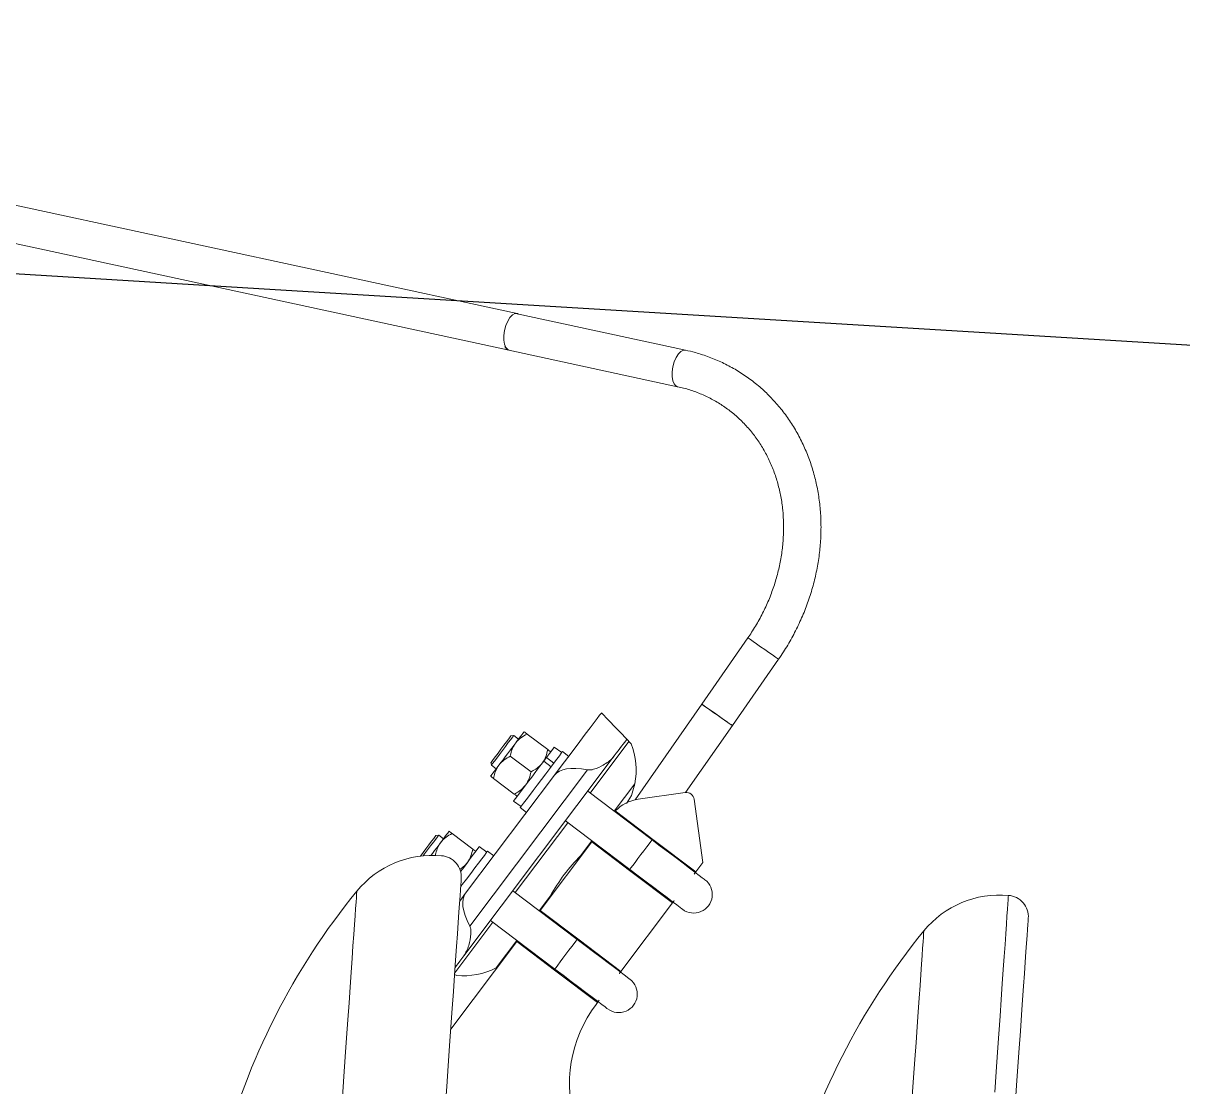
# Model space of a CAD drawing. Header units: millimetres. Extents: x 1587714 to 3094800, y -694377 to -413614.
# Drawn here: x 2257280.4 to 2257578.2, y -549691.7 to -549418.6 of the extents above; entities that cross this region are included whole.
import ezdxf

# ---------------------------------------------------------------- set-up
doc = ezdxf.new("R2010")
doc.units = ezdxf.units.MM

# ---------------------------------------------------------------- blocks, each defined once
blk = doc.blocks.new('poste RT1 vista lateral')
at = {"color": 7, "linetype": 'Continuous', "lineweight": 15}
for p, q in [((1019.5044, 9252.4362), (840.7318, 9290.9884)), ((838.708, 9281.6041), (1017.0414, 9243.1464)), ((1062.7386, 9243.0339), (1019.5436, 9252.3484)), ((1017.4137, 9242.9872), (1060.7149, 9233.6488)), ((1078.7959, 9169.1699), (1066.9302, 9152.1478)), ((1074.8056, 9146.6584), (1086.6713, 9163.6806)), ((1041.2211, 9149.9143), (1041.1978, 9149.9314)), ((1066.9302, 9152.1478), (1049.8111, 9127.5888)), ((1018.6405, 9144.0911), (1017.9403, 9143.9929)), ((1019.8804, 9143.1565), (1018.6405, 9144.0911)), ((1027.3866, 9140.4767), (1022.0718, 9144.4821)), ((1062.8078, 9129.4456), (1074.8056, 9146.6584)), ((1030.9789, 9139.6937), (1029.0721, 9141.1309)), ((1048.2566, 9142.5872), (1048.8349, 9141.9845)), ((1044.4858, 9138.8421), (1005.8228, 9087.5344)), ((1023.0912, 9134.7766), (1017.7765, 9138.782)), ((1026.4771, 9137.6872), (1027.0423, 9138.4368)), ((1027.0423, 9138.4368), (1028.949, 9137.0006)), ((1032.7724, 9138.7506), (1031.1751, 9139.9541)), ((1037.5826, 9135.2697), (1007.3542, 9095.1543)), ((1012.8127, 9137.1884), (1012.9112, 9136.4875)), ((1012.9112, 9136.4875), (1014.1511, 9135.5538)), ((1026.3566, 9137.527), (1028.2634, 9136.0908)), ((1029.1614, 9133.9593), (1006.2924, 9103.6105)), ((1018.7958, 9129.0765), (1013.4811, 9133.0819)), ((1054.1798, 9117.3101), (1037.6479, 9129.7679)), ((1049.7409, 9131.6838), (1048.8771, 9128.7389)), ((1050.5999, 9127.7318), (1062.7234, 9129.436)), ((1018.6317, 9127.276), (1020.5385, 9125.8397)), ((1048.8771, 9128.7389), (1047.618, 9126.678)), ((1064.9823, 9127.7337), (1067.2626, 9111.5089)), ((1020.3425, 9125.5794), (1021.9397, 9124.3758)), ((1044.7448, 9124.7201), (1044.5812, 9124.5427)), ((1054.746, 9117.1842), (1044.7448, 9124.7201)), ((1031.9187, 9122.1643), (1048.4505, 9109.7074)), ((999.3824, 9118.5346), (998.6821, 9118.4363)), ((1000.6224, 9117.6), (999.3824, 9118.5346)), ((1008.1285, 9114.9211), (1002.8138, 9118.9256)), ((1065.4571, 9109.1123), (1054.746, 9117.1842)), ((1011.7209, 9114.1381), (1009.814, 9115.5744)), ((1013.5143, 9113.194), (1011.917, 9114.3985)), ((1025.4345, 9099.2036), (1038.6745, 9116.7731)), ((1048.7279, 9109.1972), (1038.6745, 9116.7731)), ((1036.5188, 9113.9131), (1035.8448, 9113.2426)), ((1067.2626, 9111.5089), (1065.4571, 9109.1123)), ((1048.7279, 9109.1972), (1059.439, 9101.1262)), ((1034.9216, 9091.7535), (1018.3899, 9104.2113)), ((1028.0486, 9102.8972), (1027.5886, 9102.0618)), ((1059.439, 9101.1262), (1046.1991, 9083.5557)), ((1012.6606, 9096.6087), (1029.1923, 9084.1508)), ((1035.488, 9091.6276), (1025.4345, 9099.2036)), ((1002.4799, 9068.7415), (1019.4164, 9091.2166)), ((1029.4698, 9083.6415), (1019.4164, 9091.2166)), ((1046.1991, 9083.5557), (1035.488, 9091.6276)), ((1014.476, 9084.661), (1014.1523, 9084.456)), ((1004.0002, 9082.4876), (1003.461, 9082.7718)), ((1029.4698, 9083.6415), (1040.1809, 9075.5696)), ((1040.1809, 9075.5696), (1039.8054, 9075.0718))]:
    blk.add_line(p, q, dxfattribs=at)
at = {"color": 8, "linetype": 'Continuous', "lineweight": 15}
for p, q in [((1048.2566, 9142.5872), (1038.2529, 9129.312)), ((1049.7409, 9131.6838), (1044.4403, 9124.6495)), ((1032.5236, 9121.7084), (1018.9948, 9103.7555)), ((1038.7109, 9117.0459), (1035.8448, 9113.2426)), ((1028.0486, 9102.8972), (1025.1821, 9099.093)), ((1013.2656, 9096.1528), (1003.4894, 9083.1787)), ((1019.4529, 9091.4903), (1014.1523, 9084.456))]:
    blk.add_line(p, q, dxfattribs=at)
at = {"color": 7, "linetype": 'Continuous', "lineweight": 15, "flags": 128}
for points in [[(1019.8766, 9252.2769), (1019.5967, 9252.4114), (1018.9808, 9252.419), (1018.3288, 9252.0805), (1017.6889, 9251.4196), (1017.1084, 9250.4859), (1016.6307, 9249.3491), (1016.2912, 9248.0931), (1016.1148, 9246.8114), (1016.1148, 9245.5993), (1016.2912, 9244.5455), (1016.6307, 9243.7291), (1017.1084, 9243.2103), (1017.4806, 9243.052)], [(1041.1978, 9149.9314), (1041.0752, 9149.7693), (1040.7102, 9149.2849), (1040.1101, 9148.4885), (1039.2871, 9147.3956), (1038.2579, 9146.03), (1037.0436, 9144.4192), (1035.6688, 9142.5948), (1034.1615, 9140.594), (1032.5525, 9138.4587), (1030.8744, 9136.2319), (1029.1614, 9133.9593)], [(1066.9302, 9152.1478), (1066.9319, 9152.1468), (1067.1099, 9152.0219), (1067.5666, 9151.7043), (1068.2682, 9151.2151), (1069.1626, 9150.5914), (1070.1834, 9149.8799), (1071.2549, 9149.1332), (1072.2979, 9148.4065), (1073.2347, 9147.7533), (1073.996, 9147.2221), (1074.5253, 9146.853), (1074.7833, 9146.6737), (1074.8056, 9146.6584)], [(1066.9302, 9152.1478), (1067.0762, 9152.0457), (1067.5034, 9151.7482), (1068.1802, 9151.2761), (1069.0563, 9150.6658), (1070.0667, 9149.961), (1071.1366, 9149.2152), (1072.1866, 9148.4838), (1073.1387, 9147.82), (1073.9225, 9147.2736), (1074.4797, 9146.8854), (1074.769, 9146.6832), (1074.8056, 9146.6584)], [(1047.7252, 9143.1403), (1046.0157, 9144.9208), (1044.5602, 9146.4372), (1043.3631, 9147.6836), (1042.4281, 9148.6573), (1041.7583, 9149.3545), (1041.3555, 9149.7741), (1041.2211, 9149.9143)], [(1015.3764, 9140.5902), (1016.1322, 9141.5935), (1016.8207, 9142.5071), (1017.3809, 9143.25), (1017.763, 9143.7574), (1017.933, 9143.9834), (1017.9403, 9143.9929)], [(1018.6405, 9144.0911), (1018.5805, 9144.011), (1018.3192, 9143.6648), (1017.8693, 9143.0678), (1017.2642, 9142.2649), (1016.5486, 9141.315), (1015.7758, 9140.2898)], [(1019.1635, 9142.2048), (1019.6307, 9142.8247), (1020.053, 9143.3854), (1020.4235, 9143.8775), (1020.7357, 9144.2914), (1020.9842, 9144.6214), (1021.1648, 9144.8608), (1021.2744, 9145.0067), (1021.3111, 9145.0553)], [(1014.8681, 9136.5047), (1015.372, 9137.1732), (1015.904, 9137.8799), (1016.4552, 9138.6113), (1017.0158, 9139.3552), (1017.5764, 9140.0991), (1018.1275, 9140.8305), (1018.6596, 9141.5362), (1019.1635, 9142.2048)], [(1027.0423, 9138.4368), (1027.8138, 9139.4611), (1028.4208, 9140.2669), (1028.8379, 9140.82), (1029.0478, 9141.0985), (1029.0721, 9141.1309)], [(1047.7252, 9143.1403), (1047.4404, 9142.7627), (1047.1189, 9142.3364), (1046.7616, 9141.8615), (1046.3698, 9141.3417), (1045.9448, 9140.7781), (1045.4881, 9140.1715), (1045.0012, 9139.5259), (1044.4858, 9138.8421)], [(1012.8127, 9137.1884), (1012.8199, 9137.198), (1012.99, 9137.423), (1013.372, 9137.9304), (1013.9323, 9138.6733), (1014.6208, 9139.5879), (1015.3764, 9140.5902)], [(1015.7758, 9140.2898), (1015.0029, 9139.2636), (1014.2873, 9138.3138), (1013.6822, 9137.5108), (1013.2323, 9136.9138), (1012.971, 9136.5676), (1012.9112, 9136.4875)], [(1020.3425, 9125.5794), (1020.4102, 9125.669), (1020.6916, 9126.0429), (1021.1805, 9126.6914), (1021.8568, 9127.5888), (1022.6928, 9128.6979), (1023.6544, 9129.9739), (1024.7021, 9131.3644), (1025.7931, 9132.812), (1026.8826, 9134.2578), (1027.9262, 9135.6435), (1028.8811, 9136.91), (1029.708, 9138.0077), (1030.3733, 9138.8908), (1030.8498, 9139.523), (1031.1177, 9139.8788), (1031.1751, 9139.9541)], [(1012.7203, 9133.6551), (1012.7572, 9133.7037), (1012.8667, 9133.8487), (1013.0473, 9134.089), (1013.2959, 9134.419), (1013.608, 9134.8329), (1013.9785, 9135.324), (1014.4009, 9135.8848), (1014.8681, 9136.5047)], [(1018.6317, 9127.276), (1018.6339, 9127.2788), (1018.7733, 9127.4638), (1019.1237, 9127.9292), (1019.6705, 9128.655), (1020.391, 9129.6105), (1021.2555, 9130.7578), (1022.2277, 9132.0481), (1023.2675, 9133.4281), (1024.3316, 9134.8405), (1025.3757, 9136.2262), (1026.3566, 9137.527)], [(1026.4771, 9137.6872), (1026.4668, 9137.6739), (1026.3566, 9137.527)], [(996.1184, 9115.0336), (996.8741, 9116.0369), (997.5626, 9116.9505), (998.1228, 9117.6934), (998.5049, 9118.2008), (998.675, 9118.4268), (998.6821, 9118.4363)], [(999.3824, 9118.5346), (999.3224, 9118.4554), (999.0612, 9118.1083), (998.6113, 9117.5113), (998.0061, 9116.7083), (997.2906, 9115.7584), (996.5178, 9114.7332)], [(999.9053, 9116.6492), (1000.3725, 9117.2691), (1000.795, 9117.8289), (1001.1655, 9118.321), (1001.4776, 9118.7348), (1001.7261, 9119.0648), (1001.9067, 9119.3042), (1002.0163, 9119.4501), (1002.0531, 9119.4987)], [(1067.7565, 9107.079), (1067.5894, 9107.2049), (1067.092, 9107.5797), (1066.2768, 9108.1948), (1065.1636, 9109.0331), (1063.7799, 9110.0755), (1062.16, 9111.2962), (1060.3435, 9112.6657), (1058.3752, 9114.1486), (1056.3036, 9115.7098), (1054.1798, 9117.3101)], [(994.7008, 9113.153), (995.3627, 9114.0313), (996.1184, 9115.0336)], [(996.5178, 9114.7332), (995.7448, 9113.7071), (995.3832, 9113.2275)], [(997.4104, 9113.3379), (997.7577, 9113.7986), (998.3183, 9114.5425), (998.8694, 9115.274), (999.4014, 9115.9797), (999.9053, 9116.6492)], [(1005.0014, 9109.1885), (1005.5469, 9109.9124), (1006.5679, 9111.2666), (1007.5068, 9112.5131), (1008.3247, 9113.5984), (1008.9876, 9114.4776), (1009.4679, 9115.1157), (1009.7457, 9115.4838), (1009.814, 9115.5744)], [(1005.0337, 9105.2633), (1005.444, 9105.8078), (1006.535, 9107.2564), (1007.6246, 9108.7022), (1008.6682, 9110.0869), (1009.6229, 9111.3534), (1010.45, 9112.4511), (1011.1153, 9113.3342), (1011.5917, 9113.9665), (1011.8596, 9114.3222), (1011.917, 9114.3985)], [(1038.6745, 9116.7731), (1038.7854, 9116.921), (1038.8189, 9116.9648)], [(1000.0761, 9113.2328), (1000.0761, 9113.2329)], [(1048.4505, 9109.7074), (1050.5743, 9108.1071), (1052.6459, 9106.5459), (1054.6142, 9105.062), (1056.4307, 9103.6935), (1058.0507, 9102.4728), (1059.4343, 9101.4304), (1060.5475, 9100.5912), (1061.3627, 9099.977), (1061.8601, 9099.6022), (1062.0272, 9099.4763)], [(1006.2924, 9103.6105), (1004.7776, 9101.6007)], [(1025.2901, 9099.0119), (1025.3126, 9099.0415), (1025.4345, 9099.2036)], [(1019.4164, 9091.2166), (1019.5383, 9091.3787), (1019.5608, 9091.4083)], [(1048.4985, 9081.5225), (1048.3312, 9081.6493), (1047.8339, 9082.0241), (1047.0186, 9082.6383), (1045.9055, 9083.4766), (1044.5219, 9084.5199), (1042.9019, 9085.7406), (1041.0853, 9087.1091), (1039.1171, 9088.5921), (1037.0456, 9090.1532), (1034.9216, 9091.7535)], [(1005.8228, 9087.5344), (1005.3073, 9086.8507), (1004.8204, 9086.2041), (1004.3638, 9085.5985), (1003.9388, 9085.0339), (1003.5865, 9084.5666)], [(1029.1923, 9084.1508), (1031.3163, 9082.5505), (1033.3879, 9080.9894), (1035.3561, 9079.5064), (1037.1727, 9078.1369), (1038.7926, 9076.9162), (1040.1763, 9075.8739), (1041.2894, 9075.0346), (1042.1047, 9074.4205), (1042.602, 9074.0457), (1042.7692, 9073.9198)]]:
    blk.add_lwpolyline(points, dxfattribs=at)
at = {"color": 8, "linetype": 'Continuous', "lineweight": 15, "flags": 128}
for points in [[(1060.7117, 9233.6497), (1060.3188, 9233.8243), (1059.8466, 9234.3574), (1059.5139, 9235.1861), (1059.3453, 9236.2485), (1059.3533, 9237.4663), (1059.5374, 9238.749), (1059.8838, 9240.0012), (1060.367, 9241.1304), (1060.951, 9242.0526), (1061.5924, 9242.7001), (1062.2439, 9243.0244), (1062.7379, 9243.0339)], [(1078.7959, 9169.1699), (1078.7977, 9169.169), (1078.9757, 9169.045), (1079.4323, 9168.7265), (1080.1339, 9168.2372), (1081.0283, 9167.6145), (1082.0491, 9166.9021), (1083.1207, 9166.1553), (1084.1636, 9165.4286), (1085.1004, 9164.7754), (1085.8618, 9164.2451), (1086.3911, 9163.8761), (1086.649, 9163.6958), (1086.6713, 9163.6806)], [(1051.3151, 9113.5087), (1052.088, 9114.5339), (1052.8035, 9115.4838), (1053.4087, 9116.2868), (1053.8585, 9116.8838), (1054.1198, 9117.2309), (1054.1798, 9117.3101)], [(1054.6015, 9116.9925), (1054.6242, 9117.022), (1054.746, 9117.1842)], [(1048.4505, 9109.7074), (1048.5104, 9109.7865), (1048.7716, 9110.1337), (1049.2215, 9110.7307), (1049.8267, 9111.5337), (1050.5422, 9112.4826), (1051.3151, 9113.5087)], [(1048.7279, 9109.1972), (1048.8498, 9109.3593), (1048.8723, 9109.3888)], [(974.6556, 9051.2888), (975.0249, 9056.5703), (975.3796, 9061.6419), (975.7185, 9066.4895), (976.0407, 9071.0957), (976.3451, 9075.4492), (976.6308, 9079.5348), (976.8969, 9083.3409), (977.1428, 9086.8571), (977.3675, 9090.07), (977.5704, 9092.972), (977.751, 9095.5546), (977.9086, 9097.8081), (978.0427, 9099.726), (978.1531, 9101.3043), (978.2392, 9102.5364), (978.3009, 9103.4195), (978.3381, 9103.9498), (978.3504, 9104.1272), (978.3504, 9104.1272)], [(1121.024, 9051.4576), (1121.3629, 9056.3042), (1121.685, 9060.9114), (1121.9894, 9065.2649), (1122.2751, 9069.3505), (1122.5413, 9073.1566), (1122.7871, 9076.6718), (1123.0118, 9079.8857), (1123.2148, 9082.7878), (1123.3953, 9085.3693), (1123.5529, 9087.6229), (1123.687, 9089.5417), (1123.7974, 9091.12), (1123.8836, 9092.3522), (1123.9453, 9093.2343), (1123.9824, 9093.7655), (1123.9948, 9093.9429), (1123.9948, 9093.9429)], [(1032.057, 9087.9521), (1032.8299, 9088.9783), (1033.5455, 9089.9272), (1034.1506, 9090.7302), (1034.6005, 9091.3272), (1034.8618, 9091.6743), (1034.9216, 9091.7535)], [(1035.3435, 9091.4359), (1035.366, 9091.4655), (1035.488, 9091.6276)], [(1029.1923, 9084.1508), (1029.2523, 9084.23), (1029.5136, 9084.5771), (1029.9635, 9085.1741), (1030.5686, 9085.9771), (1031.2841, 9086.9269), (1032.057, 9087.9521)], [(1029.4698, 9083.6415), (1029.5917, 9083.8027), (1029.6142, 9083.8332)]]:
    blk.add_lwpolyline(points, dxfattribs=at)
at = {"color": 5, "linetype": 'Continuous', "lineweight": 15, "flags": 128}
for points in [[(1001.0573, 9048.3983), (1001.4458, 9053.9525), (1001.8202, 9059.3064), (1002.1794, 9064.4438), (1002.5225, 9069.3505), (1002.8485, 9074.012), (1003.1563, 9078.4142), (1003.445, 9082.5436), (1003.714, 9086.3898), (1003.9622, 9089.9403), (1004.1891, 9093.1838), (1004.3939, 9096.1134), (1004.576, 9098.7179), (1004.735, 9100.9915), (1004.8703, 9102.9255), (1004.9815, 9104.5172), (1005.0684, 9105.7589), (1005.1307, 9106.6487), (1005.168, 9107.1837), (1005.1805, 9107.362)], [(1142.1861, 9052.5029), (1142.5532, 9057.7538), (1142.9043, 9062.7759), (1143.2386, 9067.5547), (1143.5549, 9072.0789), (1143.8525, 9076.3352), (1144.1305, 9080.3111), (1144.3882, 9083.9961), (1144.6248, 9087.3787), (1144.8397, 9090.4515), (1145.0322, 9093.2047), (1145.2018, 9095.6299), (1145.3481, 9097.7223), (1145.4706, 9099.4751), (1145.569, 9100.8828), (1145.6431, 9101.9413), (1145.6926, 9102.6499), (1145.7174, 9103.0037), (1145.7205, 9103.0486)], [(1147.4645, 9049.1221), (1147.8238, 9054.2595), (1148.1668, 9059.1662), (1148.4928, 9063.8278), (1148.8006, 9068.2299), (1149.0894, 9072.3593), (1149.3583, 9076.2055), (1149.6066, 9079.7551), (1149.8334, 9082.9995), (1150.0382, 9085.9282), (1150.2204, 9088.5336), (1150.3794, 9090.8062), (1150.5147, 9092.7413), (1150.6259, 9094.332), (1150.7127, 9095.5746), (1150.775, 9096.4644), (1150.8124, 9096.9994), (1150.8249, 9097.1777)]]:
    blk.add_lwpolyline(points, dxfattribs=at)
at = {"color": 7, "linetype": 'Continuous', "lineweight": 15}
for centre, radius, start, end in [((1017.9237, 9244.5246), 1.6198, 198.754136, 251.647562), ((910.0046, 9010.2898), 191.3537, 43.739148, 43.968823), ((1031.9353, 9135.3082), 18.1708, 348.49348, 21.558086), ((1063.0017, 9127.4554), 2, 7.999999, 98), ((1051.9916, 9117.8294), 10, 98, 136.441733), ((1064.8919, 9103.2778), 4.76, 233, 53), ((1005.7601, 9100.5726), 18.1708, 264.441914, 297.50652), ((1045.6338, 9077.7214), 4.76, 233, 53), ((1066.959, 9054.6098), 34, 143, 197.940368)]:
    blk.add_arc(centre, radius, start, end, dxfattribs=at)
at = {"color": 5, "linetype": 'Continuous', "lineweight": 15}
for centre, radius, start, end in [((997.758, 9088.2929), 25.0474, 84.689602, 140.790029), ((999.6939, 9107.7461), 5.5, 356, 86.015078), ((1117.8145, 8990.3299), 180, 140.786917, 165.342779), ((1143.4023, 9078.1085), 25.0474, 84.689602, 140.790029), ((1145.3383, 9097.5616), 5.5, 356, 86.015078), ((1263.4588, 8980.1454), 180, 140.786917, 165.342779)]:
    blk.add_arc(centre, radius, start, end, dxfattribs=at)
at = {"color": 7, "linetype": 'Continuous', "lineweight": 15}
for centre, start_param, end_param in [((1128.1923, 9059.3339), 2.83089834, 3.14159265), ((1105.3233, 9028.9858), 3.14159265, 3.45228697)]:
    blk.add_ellipse(centre, major_axis=(99.0308, -74.6251), ratio=0.16129032, start_param=start_param, end_param=end_param, dxfattribs=at)
for points, knots in [([(1086.6713, 9163.6806), (1087.0962, 9164.3045), (1088.3041, 9166.0786), (1090.1128, 9169.1217), (1092.0085, 9172.8336), (1093.6419, 9176.6555), (1095.0051, 9180.5631), (1096.0903, 9184.5341), (1096.8907, 9188.5452), (1097.4013, 9192.5732), (1097.6187, 9196.5949), (1097.5414, 9200.5864), (1097.1696, 9204.5239), (1096.5057, 9208.3843), (1095.5537, 9212.145), (1094.3186, 9215.7831), (1092.809, 9219.2778), (1091.0341, 9222.6084), (1089.0042, 9225.755), (1086.7326, 9228.7003), (1084.2323, 9231.4269), (1081.5189, 9233.9198), (1078.6078, 9236.1645), (1075.5163, 9238.149), (1072.263, 9239.8649), (1068.8639, 9241.2949), (1065.6777, 9242.345), (1063.6046, 9242.8309), (1062.7386, 9243.0339)], [0, 0, 0, 0, 0.021620869, 0.061478136, 0.10135348, 0.141221587, 0.181096787, 0.220964806, 0.260822767, 0.300669878, 0.340497695, 0.380306483, 0.420077798, 0.459807759, 0.499497668, 0.539127438, 0.578703523, 0.618218059, 0.657665653, 0.697054878, 0.736388311, 0.775674395, 0.814922138, 0.854150574, 0.893373951, 0.932602033, 0.971849075, 1, 1, 1, 1]), ([(1060.7149, 9233.6488), (1061.2432, 9233.5273), (1062.8381, 9233.1605), (1065.4219, 9232.333), (1068.405, 9231.0677), (1071.2419, 9229.5215), (1073.9142, 9227.7083), (1076.4014, 9225.6384), (1078.6847, 9223.3267), (1080.7479, 9220.7918), (1082.5754, 9218.0503), (1084.154, 9215.1224), (1085.4741, 9212.0302), (1086.526, 9208.7951), (1087.3034, 9205.4397), (1087.8008, 9201.9871), (1088.0159, 9198.4616), (1087.9465, 9194.8875), (1087.5939, 9191.2892), (1086.96, 9187.6913), (1086.0498, 9184.1183), (1084.8683, 9180.5959), (1083.4253, 9177.1475), (1081.7275, 9173.7995), (1080.1477, 9171.152), (1079.1184, 9169.6429), (1078.7959, 9169.1699)], [0, 0, 0, 0, 0.02169247, 0.06549515, 0.10937709, 0.15335687, 0.19740748, 0.241499, 0.28558195, 0.32960982, 0.37356341, 0.41742238, 0.46117035, 0.50480376, 0.54833558, 0.59177884, 0.63513481, 0.67841964, 0.72164272, 0.76482515, 0.8079766, 0.8510948, 0.89419207, 0.93727536, 0.98034294, 1, 1, 1, 1]), ([(1022.0718, 9144.4821), (1021.5389, 9144.1892), (1020.4537, 9143.5926), (1019.5537, 9142.7287), (1019.1741, 9142.2191), (1019.1635, 9142.2048)], [0, 0, 0, 0, 0.48393826, 0.9854954, 1, 1, 1, 1]), ([(1022.0718, 9144.4821), (1021.9558, 9144.5694), (1021.5197, 9144.8974), (1021.3994, 9144.9885), (1021.3111, 9145.0553)], [0, 0, 0, 0, 0.26613183, 1, 1, 1, 1]), ([(1019.1635, 9142.2048), (1018.8921, 9141.7847), (1018.3396, 9140.9294), (1017.9686, 9139.7281), (1017.82, 9138.9962), (1017.7765, 9138.782)], [0, 0, 0, 0, 0.40571377, 0.82613817, 1, 1, 1, 1]), ([(1017.7765, 9138.782), (1017.2431, 9138.4899), (1016.1568, 9137.8948), (1015.2614, 9137.0227), (1014.8787, 9136.5187), (1014.8681, 9136.5047)], [0, 0, 0, 0, 0.48396538, 0.98566527, 1, 1, 1, 1]), ([(1027.3866, 9140.4767), (1027.2523, 9139.8839), (1026.9787, 9138.6766), (1026.3921, 9137.5717), (1026.0102, 9137.0679), (1025.9996, 9137.054)], [0, 0, 0, 0, 0.4840238, 0.98569196, 1, 1, 1, 1]), ([(1027.3866, 9140.4767), (1027.5027, 9140.3894), (1027.9388, 9140.0614), (1028.0591, 9139.9704), (1028.1473, 9139.9036)], [0, 0, 0, 0, 0.26613183, 1, 1, 1, 1]), ([(1044.4858, 9138.8421), (1044.3544, 9138.6805), (1043.6428, 9137.8049), (1041.9206, 9136.5566), (1039.8353, 9135.5833), (1038.3955, 9135.2208), (1037.8463, 9135.2538), (1037.5826, 9135.2697)], [0, 0, 0, 0, 0.09076155, 0.49174969, 0.81499335, 0.91116414, 1, 1, 1, 1]), ([(1014.8681, 9136.5047), (1014.5968, 9136.0846), (1014.0442, 9135.2293), (1013.6733, 9134.028), (1013.5246, 9133.2961), (1013.4811, 9133.0819)], [0, 0, 0, 0, 0.40571369, 0.82613821, 1, 1, 1, 1]), ([(1025.9996, 9137.054), (1025.6706, 9136.6772), (1025.0006, 9135.91), (1023.9479, 9135.2221), (1023.2851, 9134.8775), (1023.0912, 9134.7766)], [0, 0, 0, 0, 0.40574591, 0.8261186, 1, 1, 1, 1]), ([(1013.4811, 9133.0819), (1013.365, 9133.1692), (1012.9288, 9133.4972), (1012.8086, 9133.5883), (1012.7203, 9133.6551)], [0, 0, 0, 0, 0.26613777, 1, 1, 1, 1]), ([(1023.0912, 9134.7766), (1022.9569, 9134.1838), (1022.6834, 9132.9764), (1022.0967, 9131.8717), (1021.7148, 9131.3678), (1021.7042, 9131.3539)], [0, 0, 0, 0, 0.48401476, 0.98569224, 1, 1, 1, 1]), ([(1021.7042, 9131.3539), (1021.3751, 9130.9771), (1020.7051, 9130.2099), (1019.6526, 9129.522), (1018.9898, 9129.1773), (1018.7958, 9129.0765)], [0, 0, 0, 0, 0.40575405, 0.82611511, 1, 1, 1, 1]), ([(1018.7958, 9129.0765), (1018.9119, 9128.9892), (1019.3482, 9128.6612), (1019.4683, 9128.5702), (1019.5565, 9128.5033)], [0, 0, 0, 0, 0.26613881, 1, 1, 1, 1]), ([(1049.7203, 9131.6133), (1049.6933, 9131.4746), (1049.6434, 9131.2183), (1049.5748, 9130.9465), (1049.5434, 9130.8217)], [0, 0, 0, 0, 0.54103251, 1, 1, 1, 1]), ([(1002.8138, 9118.9256), (1002.2803, 9118.6334), (1001.194, 9118.0384), (1000.2996, 9117.1665), (999.916, 9116.6632), (999.9053, 9116.6492)], [0, 0, 0, 0, 0.48402424, 0.9856486, 1, 1, 1, 1]), ([(1002.8138, 9118.9256), (1002.6977, 9119.0133), (1002.2615, 9119.3426), (1002.1413, 9119.4327), (1002.0531, 9119.4987)], [0, 0, 0, 0, 0.26618093, 1, 1, 1, 1]), ([(999.9053, 9116.6492), (999.634, 9116.2288), (999.0817, 9115.3729), (998.721, 9114.2049), (998.5759, 9113.508), (998.5392, 9113.3281)], [0, 0, 0, 0, 0.405804207, 0.826160967, 0.972223605, 0.972223605, 0.972223605, 0.972223605]), ([(1008.1285, 9114.9211), (1007.9943, 9114.3279), (1007.7209, 9113.1201), (1007.134, 9112.0152), (1006.7521, 9111.5114), (1006.7415, 9111.4974)], [0, 0, 0, 0, 0.48411327, 0.98569476, 1, 1, 1, 1]), ([(1008.1285, 9114.9211), (1008.2446, 9114.8335), (1008.6808, 9114.5041), (1008.801, 9114.4135), (1008.8892, 9114.347)], [0, 0, 0, 0, 0.26617465, 1, 1, 1, 1]), ([(1006.7415, 9111.4974), (1006.4125, 9111.1205), (1005.8424, 9110.4673), (1005.1272, 9109.9595), (1004.8107, 9109.7633)], [0, 0, 0, 0, 0.405761303, 0.703109349, 0.703109349, 0.703109349, 0.703109349]), ([(1035.8448, 9113.2426), (1034.37, 9111.6777), (1031.3908, 9108.5164), (1029.17, 9104.7826), (1028.0486, 9102.8972)], [0, 0, 0, 0, 0.49502985, 1, 1, 1, 1]), ([(1065.4571, 9109.1123), (1065.434, 9109.082), (1065.3878, 9109.0214), (1065.1684, 9108.7282), (1065.0431, 9108.5629), (1065.0142, 9108.5248)], [0, 0, 0, 0, 0.43416519, 0.86940148, 1, 1, 1, 1]), ([(1059.8833, 9101.7156), (1059.8198, 9101.6312), (1059.5861, 9101.321), (1059.501, 9101.2083), (1059.439, 9101.1262)], [0, 0, 0, 0, 0.27186749, 1, 1, 1, 1]), ([(1007.3542, 9095.1543), (1007.4113, 9095.0111), (1007.6589, 9094.3895), (1007.6648, 9092.6183), (1007.265, 9090.5951), (1006.5885, 9088.7176), (1006.0778, 9087.9286), (1005.8228, 9087.5344)], [0, 0, 0, 0, 0.05181485, 0.22494862, 0.59673477, 0.79856499, 1, 1, 1, 1]), ([(1046.1991, 9083.5557), (1046.176, 9083.5252), (1046.1299, 9083.4642), (1045.9102, 9083.1736), (1045.785, 9083.0068), (1045.7561, 9082.9682)], [0, 0, 0, 0, 0.43416247, 0.8693726, 1, 1, 1, 1]), ([(1040.6253, 9076.16), (1040.5617, 9076.0756), (1040.3278, 9075.7655), (1040.2428, 9075.6522), (1040.1809, 9075.5696)], [0, 0, 0, 0, 0.27186509, 1, 1, 1, 1])]:
    blk.add_open_spline(points, degree=3, knots=knots, dxfattribs=at)

msp = doc.modelspace()

# ---------------------------------------------------------------- linework, layer by layer
at = {"color": 4}
msp.add_arc((2278010.9399, -211499.4674), 338618.7241, 266.338764835, 274.609482827, dxfattribs=at)

# ---------------------------------------------------------------- block references
msp.add_blockref('poste RT1 vista lateral', (2256387.7201, -558745.6049))

doc.saveas('drawing.dxf')
